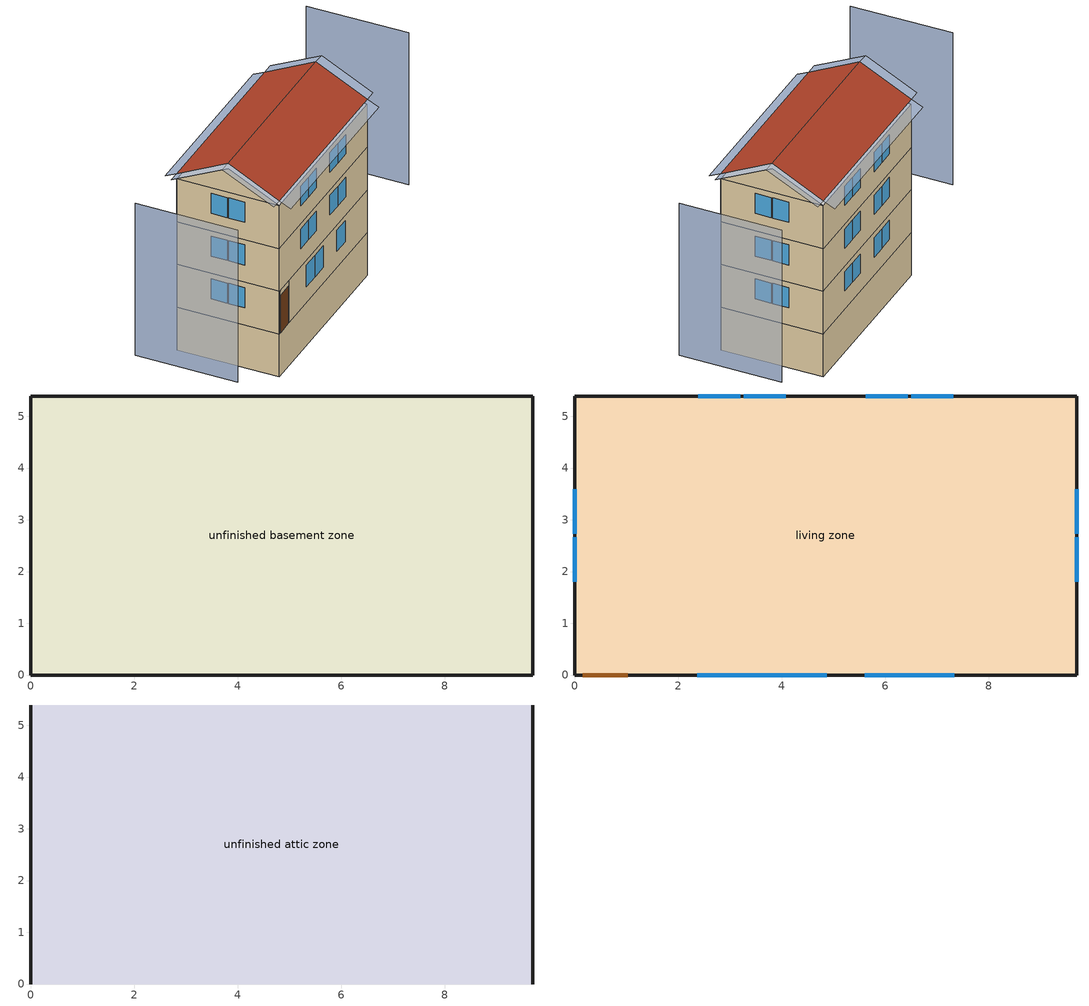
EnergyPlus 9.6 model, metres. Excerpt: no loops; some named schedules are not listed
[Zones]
unfinished basement zone
 floor foundation (FloorFndGrndUnfinB): 0,0 0,5.39 9.71,5.39 9.71,0 z-2.44
 wall foundation (WallFndGrndUnfinB): 0,5.39 0,0 9.71,0 9.71,5.39 0,5.39 z-2.44:0
living zone
 floor to unfinished basement zone (FloorUnfinBInsFin Reversed): 0,0 0,5.39 9.71,5.39 9.71,0 z0
 wall outside (WallExtInsFin): 9.71,0 9.71,5.39 0,5.39 0,0 9.71,0 z2.44:4.88; 0,5.39 0,0 9.71,0 9.71,5.39 0,5.39 z4.88:7.32; 0,5.39 0,0 0.13,0 1.05,0 9.71,0 9.71,5.39 0,5.39 z0:2.44
 window (WindowConstruction): 9.71,1.81 9.71,2.67 / 9.71,2.73 9.71,3.59 / 0,3.59 0,2.73 / 0,2.67 0,1.81 z3.43:4.57; 2.37,0 3.2,0 / 3.27,0 4.1,0 / 5.61,0 6.44,0 / 6.5,0 7.33,0 z3.46:4.57; 0,3.59 0,2.73 / 0,2.67 0,1.81 / 9.71,1.81 9.71,2.67 / 9.71,2.73 9.71,3.59 z5.86:7.01; 7.32,5.39 6.5,5.39 / 6.44,5.39 5.62,5.39 / 4.08,5.39 3.27,5.39 / 3.2,5.39 2.39,5.39 z5.92:7.01; 2.37,0 3.2,0 / 3.27,0 4.1,0 / 5.61,0 6.44,0 / 6.5,0 7.33,0 z5.9:7.01; 0,3.59 0,2.73 / 0,2.67 0,1.81 / 9.71,1.81 9.71,2.67 / 9.71,2.73 9.71,3.59 z0.99:2.13; 7.32,5.39 6.5,5.39 / 6.44,5.39 5.62,5.39 / 4.08,5.39 3.27,5.39 / 3.2,5.39 2.39,5.39 z1.05:2.13; 3,0 3.9,0 / 3.96,0 4.87,0 / 6.37,0 7.27,0 z0.93:2.13; 7.32,5.39 6.5,5.39 / 6.44,5.39 5.62,5.39 / 4.08,5.39 3.27,5.39 / 3.2,5.39 2.39,5.39 z3.48:4.57
 door (Door): 0.15,0 1.02,0 z0:2.13
unfinished attic zone
 floor to living zone (FloorFinInsUnfinAttic): 0,5.39 9.71,5.39 9.71,0 0,0 z7.32
 wall outside (WallExtUninsUnfin): 0,2.7,8.66 0,5.39,7.32 0,0,7.32; 9.71,2.7,8.66 9.71,0,7.32 9.71,5.39,7.32
 roof outside (RoofUnfinInsExt): 9.71,2.7,8.97 0,2.7,8.97 0,0,7.62 9.71,0,7.62; 0,2.7,8.97 9.71,2.7,8.97 9.71,5.39,7.62 0,5.39,7.62
shading: -4.57,5.39 -4.57,0 / 14.28,0 14.28,5.39 z0:8.66; 9.71,1.81 9.71,2.67 / 9.71,2.73 9.71,3.59 / 0,3.59 0,2.73 / 0,2.67 0,1.81 z3.43:4.57; 2.37,0 3.2,0 / 3.27,0 4.1,0 / 5.61,0 6.44,0 / 6.5,0 7.33,0 z3.46:4.57; 0,3.59 0,2.73 / 0,2.67 0,1.81 / 9.71,1.81 9.71,2.67 / 9.71,2.73 9.71,3.59 z5.86:7.01; 7.32,5.39 6.5,5.39 / 6.44,5.39 5.62,5.39 / 4.08,5.39 3.27,5.39 / 3.2,5.39 2.39,5.39 z5.92:7.01; 2.37,0 3.2,0 / 3.27,0 4.1,0 / 5.61,0 6.44,0 / 6.5,0 7.33,0 z5.9:7.01; 0,3.59 0,2.73 / 0,2.67 0,1.81 / 9.71,1.81 9.71,2.67 / 9.71,2.73 9.71,3.59 z0.99:2.13; 7.32,5.39 6.5,5.39 / 6.44,5.39 5.62,5.39 / 4.08,5.39 3.27,5.39 / 3.2,5.39 2.39,5.39 z1.05:2.13; 3,0 3.9,0 / 3.96,0 4.87,0 / 6.37,0 7.27,0 z0.93:2.13; 7.32,5.39 6.5,5.39 / 6.44,5.39 5.62,5.39 / 4.08,5.39 3.27,5.39 / 3.2,5.39 2.39,5.39 z3.48:4.57; 10.32,0,7.62 10.32,2.7,8.97 9.71,2.7,8.97 9.71,0,7.62; -0.61,2.7,8.97 -0.61,0,7.62 0,0,7.62 0,2.7,8.97; 0,-0.61,7.32 9.71,-0.61,7.32 9.71,0,7.62 0,0,7.62; -0.61,5.39,7.62 -0.61,2.7,8.97 0,2.7,8.97 0,5.39,7.62; 10.32,2.7,8.97 10.32,5.39,7.62 9.71,5.39,7.62 9.71,2.7,8.97; 9.71,6,7.32 0,6,7.32 0,5.39,7.62 9.71,5.39,7.62
[Building]
Building 1: North Axis {deg}=90; Terrain=Suburbs
[Site:Location]
Denver-Aurora-Buckley AFB: Latitude {deg}=39.72; Longitude {deg}=-104.75; Time Zone {hr}=-7; Elevation {m}=1726
[Site:GroundTemperature:Deep]
9.79772, 9.79772, 9.79772, 9.79772, 9.79772, 9.79772, 9.79772, 9.79772, 9.79772, 9.79772, 9.79772, 9.79772
[Site:WaterMainsTemperature]
Calculation Method=Correlation; Annual Average Outdoor Air Temperature {C}=9.79772; Maximum Difference In Monthly Average Outdoor Air Temperatures {deltaC}=27.3398
[Material] Roughness=Rough
Name | Thickness {m} | Conductivity {W/m-K} | Density {kg/m3} | Specific Heat {J/kg-K} | Thermal Absorptance | Solar Absorptance | Visible Absorptance
Composition Shingles | 0.009525 | 0.162714 | 1121.4 | 1465.45 | 0.91 | 0.85 | 0.85
Concrete 4.0 in. | 0.1016 | 1.803125 | 2242.8 | 837.4 | 0.9 | 0.7 | 0.7
Concrete 8.0 in. | 0.2032 | 1.803125 | 2242.8 | 837.4 | 0.9 | 0.7 | 0.7
DoorMaterial | 0.04445 | 0.0612267 | 512.64 | 1214.23 | 0.82 | 0.3 | 0.3
Drywall 0.5 in. | 0.0127 | 0.160291 | 801 | 837.4 | 0.9 | 0.5 | 0.1
Floor Covering | 0.0127 | 0.0433444 | 54.468 | 1339.84 | 0.9 | 0.9 | 0.7
FloorFinStudAndAirFloor | 0.1397 | 0.557395 | 67.691 | 1210.98 | 0.9 | 0.5 | 0.9
FloorIns | 0.23495 | 2.59817 | 67.691 | 1210.98 | 0.82 | 0.3 | 0.3
FloorUAAdditionalCeilingIns | 0.266954 | 0.0531827 | 16.02 | 1046.75 | 0.9 | 0.7 | 0.7
FloorUATrussandIns | 0.0889 | 0.0555643 | 50.7834 | 1165.1 | 0.9 | 0.5 | 0.9
res furniture material unfinished basement space | 0.1524 | 0.115458 | 640.8 | 1214.23 | 0.9 | 0.6 | 0.1
RoofSheathing | 0.01905 | 0.115458 | 512.64 | 1214.23 | 0.82 | 0.3 | 0.3
RoofUARoofIns | 0.18415 | 8.02397 | 37.0049 | 1207.88 | 0.91 | 0.85 | 0.91
WallSheathing | 0.0127 | 0.115458 | 512.64 | 1214.23 | 0.82 | 0.3 | 0.3
WallStudAndCavity | 0.0889 | 0.329206 | 129.063 | 1212.76 | 0.92 | 0.75 | 0.92
WallStudAndCavity 1 | 0.0889 | 0.384544 | 83.0341 | 1211.67 | 0.92 | 0.75 | 0.92
WallStudAndCavity 2 | 0.0889 | 0.397942 | 83.0341 | 1211.67 | 0.82 | 0.3 | 0.3
Wood Floor | 0.015875 | 0.115458 | 544.68 | 1214.23 | 0.9 | 0.7 | 0.7
Wood&#44 Medium/Dark | 0.0254 | 0.102417 | 544.68 | 1172.36 | 0.92 | 0.75 | 0.75
[WindowMaterial:SimpleGlazingSystem]
WindowMaterial: U-Factor {W/m2-K}=2.15764; Solar Heat Gain Coefficient=0.44
[Construction]
Door: DoorMaterial
FloorFinInsUnfinAttic: Drywall 0.5 in., FloorUATrussandIns, FloorUAAdditionalCeilingIns
FloorFinUninsFin Reversed: Floor Covering, Wood Floor, RoofSheathing, FloorFinStudAndAirFloor, Drywall 0.5 in.
FloorFndGrndUnfinB: Concrete 4.0 in.
FloorUnfinBInsFin Reversed: Floor Covering, Wood Floor, RoofSheathing, FloorIns
res furniture construction living space; res furniture construction living space|story 2; res furniture construction living space|story 3; res furniture construction unfinished basement space: res furniture material unfinished basement space
RoofUnfinInsExt: Composition Shingles, RoofSheathing, RoofUARoofIns
WallExtInsFin: Wood&#44 Medium/Dark, WallSheathing, WallStudAndCavity, Drywall 0.5 in.
WallExtUninsUnfin: Wood&#44 Medium/Dark, WallSheathing, WallStudAndCavity 1
WallFndGrndUnfinB: Concrete 8.0 in., Drywall 0.5 in.
WallIntFinUninsFin: WallStudAndCavity 2, Drywall 0.5 in.
WindowConstruction: WindowMaterial
[Zone] Multiplier=1; Part of Total Floor Area=Yes
Name | Floor Area {m2}
living zone | 157.006
unfinished attic zone; unfinished basement zone
[InternalMass]
Name | Construction | Zone or ZoneList | Surface Area {m2}
Merged Surface 12 - Surface 13; Merged Surface 6 - Surface 7 | FloorFinUninsFin Reversed | living zone | 52.3354
living space Partition; living space|story 2 Partition; living space|story 3 Partition | WallIntFinUninsFin | living zone | 52.3354
res furniture mass living space | res furniture construction living space | living zone | 20.9342
res furniture mass living space|story 2 | res furniture construction living space|story 2 | living zone | 20.9342
res furniture mass living space|story 3 | res furniture construction living space|story 3 | living zone | 20.9342
res furniture mass unfinished basement space | res furniture construction unfinished basement space | unfinished basement zone | 20.9342
[Foundation:Kiva]
Foundation Kiva 1: Wall Height Above Grade {m}=0.2032; Wall Depth Below Slab {m}=0.2032
[Foundation:Kiva:Settings]
Soil Conductivity {W/m-K}=1.731; Soil Density {kg/m3}=1842.3; Soil Specific Heat {J/kg-K}=418.7; Ground Solar Absorptivity=0.9; Ground Thermal Absorptivity=0.9; Ground Surface Roughness {m}=0.03; Far-Field Width {m}=40; Deep-Ground Boundary Condition=ZeroFlux; Deep-Ground Depth {m}=40; Minimum Cell Dimension {m}=0.02; Maximum Cell Growth Coefficient=1.5; Simulation Timestep=Hourly
[SurfaceProperty:ExposedFoundationPerimeter]
Surface 24: Exposed Perimeter Calculation Method=TotalExposedPerimeter; Total Exposed Perimeter {m}=30.196
[People] Zone or ZoneList or Space or SpaceList=living zone; Number of People Schedule=occupants; Number of People Calculation Method=People; Number of People=0.333333; Fraction Radiant=0.319734; Sensible Heat Fraction=0.573; Activity Level Schedule=res occupants activity schedule; Carbon Dioxide Generation Rate {m3/s-W}=0; Enable ASHRAE 55 Comfort Warnings=No; Mean Radiant Temperature Calculation Type=ZoneAveraged
res occupants|living space; res occupants|living space|story 2; res occupants|living space|story 3
[Lights] Zone or ZoneList or Space or SpaceList=living zone; Schedule=lighting_interior; Design Level Calculation Method=LightingLevel; Lighting Level {W}=353.434; Return Air Fraction=0; Fraction Radiant=0.6; Fraction Visible=0.2; Fraction Replaceable=1
res lighting interior living space; res lighting interior living space|story 2; res lighting interior living space|story 3
[ElectricEquipment] Design Level Calculation Method=EquipmentLevel
Name | Zone or ZoneList or Space or SpaceList | Schedule | Design Level {W} | Fraction Latent | Fraction Radiant | Fraction Lost
res cd electric | living zone | clothes_dryer | 13663.6 | 0.05 | 0.09 | 0.8
res ceil fan | living zone | ceiling_fan | 0 | 0 | 0.558 | 0
res cw | living zone | clothes_washer_power | 1036.81 | 0 | 0.48 | 0.2
res infil_1 bath fan; res infil_1 house fan; res infil_1 range fan | living zone | Always On Discrete | 0 | 0 | 0 | 1
res misc plug loads|living space; res misc plug loads|living space|story 2; res misc plug loads|living space|story 3 | living zone | plug_loads | 116.191 | 0.021 | 0.558 | 0.049
res range electric | living zone | cooking_range | 2490.78 | 0.3 | 0.24 | 0.3
res refrig | living zone | res refrig schedule | 59.9898 | 0 | 0 | 0
res extra refrig | unfinished basement zone | res extra refrig schedule | 203.146 | 0 | 0 | 0
res freezer | unfinished basement zone | res freezer schedule | 47.9573 | 0 | 0 | 0
[GasEquipment]
res gas fireplace: Zone or ZoneList or Space or SpaceList=living zone; Schedule=fuel_loads_fireplace; Design Level Calculation Method=EquipmentLevel; Design Level {W}=359.57; Fraction Latent=0; Fraction Radiant=0; Fraction Lost=0
[OtherEquipment] Fuel Type=None; Zone or ZoneList or Space or SpaceList=living zone; Design Level Calculation Method=EquipmentLevel; Fraction Radiant=0; Fraction Lost=0
Name | Schedule | Design Level {W} | Fraction Latent
res bath | baths | 2071.14 | 0
res hot water distribution | showers | 3408.01 | 0
res shower | showers | 1241.48 | 0.486891
res sink | sinks | 297.459 | 0.311263
[ZoneInfiltration:DesignFlowRate] Schedule=Always On Discrete
Name | Zone or ZoneList | Design Flow Rate Calculation Method | Design Flow Rate {m3/s} | Air Changes per Hour {1/hr} | Constant Term Coefficient | Temperature Term Coefficient | Velocity Term Coefficient | Velocity Squared Term Coefficient
res infil_1 flow; res nv_1 flow | living zone | Flow/Zone | 0
res infil|unfinished basement space | unfinished basement zone | AirChanges/Hour |  | 0.1 | 1 | 0 | 0 | 0
[ZoneInfiltration:EffectiveLeakageArea]
res infil|unfinished attic space: Zone=unfinished attic zone; Schedule=Always On Discrete; Effective Air Leakage Area {cm2}=1742.77; Stack Coefficient=0.000114864; Wind Coefficient=4.68682e-05
[Exterior:Lights]
res lighting exterior: Schedule=lighting_exterior; Design Level {W}=45.1132
[ZoneControl:Thermostat]
living zone Thermostat: Zone or ZoneList=living zone; Control Type Schedule=living zone Thermostat Schedule; Control 1=living zone temperature setpoint; Temperature Difference Between Cutout And Setpoint {deltaC}=0
[ThermostatSetpoint:DualSetpoint]
living zone temperature setpoint: Heating Setpoint Temperature Schedule=heating_sch; Cooling Setpoint Temperature Schedule=cooling_sch
[ZoneHVAC:PackagedTerminalAirConditioner]
res room ac zone ptac: Availability Schedule=Always On Discrete; Cooling Supply Air Flow Rate {m3/s}=0.39561; Heating Supply Air Flow Rate {m3/s}=1e-05; No Load Supply Air Flow Rate {m3/s}=0; Cooling Outdoor Air Flow Rate {m3/s}=0; Heating Outdoor Air Flow Rate {m3/s}=0; No Load Outdoor Air Flow Rate {m3/s}=0; Supply Air Fan=res room ac living zone clg supply fan; Heating Coil=res room ac always off heating coil; Cooling Coil=res room ac cooling coil; Fan Placement=DrawThrough; Supply Air Fan Operating Mode Schedule=Always Off Discrete
[ZoneHVAC:Baseboard:Convective:Electric]
res bb living zone convective electric: Availability Schedule=Always On Discrete; Heating Design Capacity {W}=24194; Efficiency=1
[Zone equipment]
living zone: res bb living zone convective electric, res room ac zone ptac
[Fan:OnOff]
res room ac living zone clg supply fan: Availability Schedule=Always On Discrete; Fan Total Efficiency=1; Pressure Rise {Pa}=0; Maximum Flow Rate {m3/s}=0.39561; Motor Efficiency=1; Motor In Airstream Fraction=0; Fan Power Ratio Function of Speed Ratio Curve=Fan On Off Power Curve; Fan Efficiency Ratio Function of Speed Ratio Curve=Fan On Off Efficiency Curve
[Coil:Cooling:DX:SingleSpeed]
res room ac cooling coil: Availability Schedule=Always On Discrete; Gross Rated Total Cooling Capacity {W}=8422.86; Gross Rated Sensible Heat Ratio=0.65; Gross Rated Cooling COP {W/W}=3.10481; Rated Air Flow Rate {m3/s}=0.352658; Rated Evaporator Fan Power Per Volume Flow Rate {W/(m3/s)}=773.3; Total Cooling Capacity Function of Temperature Curve=RoomAC-Cap-fT; Total Cooling Capacity Function of Flow Fraction Curve=RoomAC-Cap-fFF; Energy Input Ratio Function of Temperature Curve=RoomAC-EIR-fT; Energy Input Ratio Function of Flow Fraction Curve=RoomAC-EIR-fFF; Part Load Fraction Correlation Curve=RoomAC-PLF-fPLR; Minimum Outdoor Dry-Bulb Temperature for Compressor Operation {C}=-25; Condenser Type=AirCooled; Evaporative Condenser Effectiveness=0.9; Evaporative Condenser Air Flow Rate {m3/s}=Autosize; Evaporative Condenser Pump Rated Power Consumption {W}=Autosize; Crankcase Heater Capacity {W}=0; Maximum Outdoor Dry-Bulb Temperature for Crankcase Heater Operation {C}=10; Basin Heater Capacity {W/K}=0; Basin Heater Setpoint Temperature {C}=2
[Coil:Heating:Electric]
res room ac always off heating coil: Availability Schedule=Always Off Discrete; Efficiency=1; Nominal Capacity {W}=0
[EnergyManagementSystem:Sensor]
Name | Output:Variable or Output:Meter Index Key | Output:Variable or Output:Meter
res_af_1_tin_s | living zone | Zone Mean Air Temperature
res_af_1_tt_s | living zone | Zone Outdoor Air Drybulb Temperature
res_af_vw_s |  | Site Wind Speed
res_infil_1_bath_sch_s | res mv_1 bath exhaust schedule | Schedule Value
res_infil_1_dryer_sch_s | clothes_dryer_exhaust | Schedule Value
res_infil_1_range_sch_s | res mv_1 range exhaust schedule | Schedule Value
res_infil_1_wh_sch_s | Always On Discrete | Schedule Value
res_nv_1_nva_s | res nv_1 avail schedule | Schedule Value
res_nv_1_sp_s | res nv_1 temp schedule | Schedule Value
res_nv_pb_s |  | Site Outdoor Air Barometric Pressure
res_nv_wt_s |  | Site Outdoor Air Humidity Ratio
res_shower_mixsp | fixtures temperature schedule | Schedule Value
[EnergyManagementSystem:Actuator]
Name | Actuated Component Unique | Actuated Component Type | Actuated Component Control Type
res_infil_1_bath_fan_act | res infil_1 bath fan | ElectricEquipment | Electricity Rate
res_infil_1_flow_act | res infil_1 flow | Zone Infiltration | Air Exchange Flow Rate
res_infil_1_house_fan_act | res infil_1 house fan | ElectricEquipment | Electricity Rate
res_infil_1_range_fan_act | res infil_1 range fan | ElectricEquipment | Electricity Rate
res_nv_1_flow_act | res nv_1 flow | Zone Infiltration | Air Exchange Flow Rate
[EnergyManagementSystem:ProgramCallingManager]
res af_1 program calling manager: BeginTimestepBeforePredictor; res_infil_1_program; res_nv_1_program
res shower sag: EndOfSystemTimestepAfterHVACReporting; res_shower_sag
[EnergyManagementSystem:Program]
res_infil_1_program: Set p_m = 0.14; Set p_s = 0.22; Set s_m = 270; Set s_s = 370; Set z_m = 9.99744; Set z_s = 7.315200000000001; Set f_t = (((s_m/z_m)^p_m)*((z_s/s_s)^p_s)); Set Tdiff = res_af_1_tin_s-res_af_1_tt_s; Set dT = @Abs Tdiff; Set c = 0.21; Set Cs = 0.1239; Set Cw = 0.1467; Set n = 0.65; Set sft = (f_t*0.7000000000000001); Set temp1 = ((c*Cw)*((sft*res_af_vw_s)^(2*n)))^2; Set Qn = (((c*Cs*(dT^n))^2)+temp1)^0.5; Set Tdiff = res_af_1_tin_s-res_af_1_tt_s; Set QWHV = res_infil_1_wh_sch_s*0.0; Set Qrange = res_infil_1_range_sch_s*0.0472; Set Qdryer = res_infil_1_dryer_sch_s*0.0472; Set Qbath = res_infil_1_bath_sch_s*0.0472; Set QductsOut = 0; Set QductsIn = 0; Set Qout = Qrange+Qbath+Qdryer+QductsOut; Set Qin = QWHV+QductsIn; Set faneff_wh = 1; Set res_infil_1_house_fan_act = (QWHV*300)/faneff_wh*0; Set faneff_sp = 0.4719474432000001; Set res_infil_1_range_fan_act = (Qrange*300)/faneff_sp; Set res_infil_1_bath_fan_act = (Qbath*300)/faneff_sp; Set Qfan = (@Max Qout Qin); If Qfan > 0; Set Qavg = ((Qout + Qin) / 2.0); If ((@Abs (Qout - Qavg)) / Qavg) <= 0.1; Set phi = 1; Else; Set phi = (Qn / (Qn + Qfan)); EndIf; Set Qinf_adj = phi * Qn; Else; Set Qinf_adj = Qn; EndIf; Set res_infil_1_flow_act = Qfan + Qinf_adj
res_nv_1_program: Set Tdiff = res_af_1_tin_s-res_af_1_tt_s; Set dT = (@Abs Tdiff); Set pt = (@RhFnTdbWPb res_af_1_tt_s res_nv_wt_s res_nv_pb_s); Set NVA = 13120.854117636898; Set Cs = 0.0002688906116838488; Set Cw = 0.00010666349345296961; Set MNV = 2.1269098106880002; Set MHR = 0.0115; Set MRH = 0.7; Set temp1 = (res_nv_1_nva_s*NVA); Set SGNV = temp1*((((Cs*dT)+(Cw*(res_af_vw_s^2)))^0.5)/1000); If (res_nv_wt_s<MHR) && (pt<MRH) && (res_af_1_tin_s>res_nv_1_sp_s); Set temp2 = (res_af_1_tin_s-res_nv_1_sp_s); Set NVadj1 = temp2/(res_af_1_tin_s-res_af_1_tt_s); Set NVadj2 = (@Min NVadj1 1); Set NVadj3 = (@Max NVadj2 0); Set NVadj = SGNV*NVadj3; Set res_nv_1_flow_act = (@Min NVadj MNV); Else; Set res_nv_1_flow_act = 0; EndIf
res_shower_sag: If res_shower_vol > 0; Set ShowerTime=SystemTimeStep; Else; Set ShowerTime=0; EndIf; If (res_shower_vol > 0) && (res_shower_mixsp > res_shower_tout); Set ShowerSag=SystemTimeStep; Set ShowerE=res_shower_vol*4141170*(res_shower_mixsp-res_shower_tout); Else; Set ShowerSag=0; Set ShowerE=0; EndIf
[EnergyManagementSystem:OutputVariable] Type of Data in Variable=Summed; Update Frequency=SystemTimestep; EMS Program or Subroutine=res_shower_sag
Name | EMS Variable | Units
Shower Draw Time|unit 1 | ShowerTime | hr
Unmet Shower Energy|unit 1 | ShowerE | J
Unmet Shower Time|unit 1 | ShowerSag | hr
[Schedule:Day:Interval]
res refrig schedule allday1; res refrig schedule allday12; res freezer schedule allday1; res freezer schedule allday12: No, 01:00, 0.610949, 02:00, 0.595675, 03:00, 0.580401, 04:00, 0.565128, 06:00, 0.549854, 07:00, 0.580401, 08:00, 0.610949, 10:00, 0.626223, 12:00, 0.610949, 15:00, 0.641496, 16:00, 0.626223, 17:00, 0.672044, 18:00, 0.733139, 19:00, 0.763686, 20:00, 0.733139, 21:00, 0.717865, 22:00, 0.702591, 23:00, 0.672044, 24:00, 0.626223
res refrig schedule allday2; res freezer schedule allday2: No, 01:00, 0.609489, 02:00, 0.594252, 03:00, 0.579015, 04:00, 0.563777, 06:00, 0.54854, 07:00, 0.579015, 08:00, 0.609489, 10:00, 0.624726, 12:00, 0.609489, 15:00, 0.639964, 16:00, 0.624726, 17:00, 0.670438, 18:00, 0.731387, 19:00, 0.761861, 20:00, 0.731387, 21:00, 0.71615, 22:00, 0.700912, 23:00, 0.670438, 24:00, 0.624726
res refrig schedule allday3; res refrig schedule allday4; res refrig schedule allday5; res freezer schedule allday3; res freezer schedule allday4; res freezer schedule allday5: No, 01:00, 0.791241, 02:00, 0.77146, 03:00, 0.751679, 04:00, 0.731898, 06:00, 0.712117, 07:00, 0.751679, 08:00, 0.791241, 10:00, 0.811022, 12:00, 0.791241, 15:00, 0.830803, 16:00, 0.811022, 17:00, 0.870365, 18:00, 0.949489, 19:00, 0.989051, 20:00, 0.949489, 21:00, 0.929708, 22:00, 0.909927, 23:00, 0.870365, 24:00, 0.811022
res refrig schedule allday6; res refrig schedule allday7; res refrig schedule allday8; res refrig schedule allday9; res freezer schedule allday6; res freezer schedule allday7; res freezer schedule allday8; res freezer schedule allday9: No, 01:00, 0.8, 02:00, 0.78, 03:00, 0.76, 04:00, 0.74, 06:00, 0.72, 07:00, 0.76, 08:00, 0.8, 10:00, 0.82, 12:00, 0.8, 15:00, 0.84, 16:00, 0.82, 17:00, 0.88, 18:00, 0.96, 19:00, 1, 20:00, 0.96, 21:00, 0.94, 22:00, 0.92, 23:00, 0.88, 24:00, 0.82
res refrig schedule allday10; res freezer schedule allday10: No, 01:00, 0.679562, 02:00, 0.662573, 03:00, 0.645584, 04:00, 0.628595, 06:00, 0.611606, 07:00, 0.645584, 08:00, 0.679562, 10:00, 0.696551, 12:00, 0.679562, 15:00, 0.71354, 16:00, 0.696551, 17:00, 0.747518, 18:00, 0.815474, 19:00, 0.849453, 20:00, 0.815474, 21:00, 0.798485, 22:00, 0.781496, 23:00, 0.747518, 24:00, 0.696551
res refrig schedule allday11; res freezer schedule allday11: No, 01:00, 0.675182, 02:00, 0.658303, 03:00, 0.641423, 04:00, 0.624544, 06:00, 0.607664, 07:00, 0.641423, 08:00, 0.675182, 10:00, 0.692062, 12:00, 0.675182, 15:00, 0.708942, 16:00, 0.692062, 17:00, 0.742701, 18:00, 0.810219, 19:00, 0.843978, 20:00, 0.810219, 21:00, 0.793339, 22:00, 0.77646, 23:00, 0.742701, 24:00, 0.692062
Schedule Day 8; res refrig schedule winter design; Schedule Day 13; res extra refrig schedule winter design; Schedule Day 16; res freezer schedule winter design: No, 24:00, 0
res refrig schedule summer design; res extra refrig schedule summer design; res freezer schedule summer design: No, 24:00, 1
res extra refrig schedule allday1: No, 01:00, 0.610949, 02:00, 0.595675, 03:00, 0.580401, 04:00, 0.565128, 06:00, 0.549854, 07:00, 0.580401, 08:00, 0.610949, 10:00, 0.626223, 12:00, 0.610949, 15:00, 0.641496, 16:00, 0.626223, 17:00, 0.672044, 18:00, 0.733139, 19:00, 0.763686, 20:00, 0.733139, 21:00, 0.717865, 22:00, 0.702591, 23:00, 0.672044, 24:00, 0.641496
res extra refrig schedule allday2: No, 01:00, 0.609489, 02:00, 0.594252, 03:00, 0.579015, 04:00, 0.563777, 06:00, 0.54854, 07:00, 0.579015, 08:00, 0.609489, 10:00, 0.624726, 12:00, 0.609489, 15:00, 0.639964, 16:00, 0.624726, 17:00, 0.670438, 18:00, 0.731387, 19:00, 0.761861, 20:00, 0.731387, 21:00, 0.71615, 22:00, 0.700912, 23:00, 0.670438, 24:00, 0.639964
res extra refrig schedule allday3; res extra refrig schedule allday4; res extra refrig schedule allday5: No, 01:00, 0.791241, 02:00, 0.77146, 03:00, 0.751679, 04:00, 0.731898, 06:00, 0.712117, 07:00, 0.751679, 08:00, 0.791241, 10:00, 0.811022, 12:00, 0.791241, 15:00, 0.830803, 16:00, 0.811022, 17:00, 0.870365, 18:00, 0.949489, 19:00, 0.989051, 20:00, 0.949489, 21:00, 0.929708, 22:00, 0.909927, 23:00, 0.870365, 24:00, 0.830803
res extra refrig schedule allday6; res extra refrig schedule allday7; res extra refrig schedule allday8; res extra refrig schedule allday9: No, 01:00, 0.8, 02:00, 0.78, 03:00, 0.76, 04:00, 0.74, 06:00, 0.72, 07:00, 0.76, 08:00, 0.8, 10:00, 0.82, 12:00, 0.8, 15:00, 0.84, 16:00, 0.82, 17:00, 0.88, 18:00, 0.96, 19:00, 1, 20:00, 0.96, 21:00, 0.94, 22:00, 0.92, 23:00, 0.88, 24:00, 0.84
res extra refrig schedule allday10: No, 01:00, 0.679562, 02:00, 0.662573, 03:00, 0.645584, 04:00, 0.628595, 06:00, 0.611606, 07:00, 0.645584, 08:00, 0.679562, 10:00, 0.696551, 12:00, 0.679562, 15:00, 0.71354, 16:00, 0.696551, 17:00, 0.747518, 18:00, 0.815474, 19:00, 0.849453, 20:00, 0.815474, 21:00, 0.798485, 22:00, 0.781496, 23:00, 0.747518, 24:00, 0.71354
res extra refrig schedule allday11: No, 01:00, 0.675182, 02:00, 0.658303, 03:00, 0.641423, 04:00, 0.624544, 06:00, 0.607664, 07:00, 0.641423, 08:00, 0.675182, 10:00, 0.692062, 12:00, 0.675182, 15:00, 0.708942, 16:00, 0.692062, 17:00, 0.742701, 18:00, 0.810219, 19:00, 0.843978, 20:00, 0.810219, 21:00, 0.793339, 22:00, 0.77646, 23:00, 0.742701, 24:00, 0.708942
res extra refrig schedule allday12: No, 01:00, 0.611679, 02:00, 0.596387, 03:00, 0.581095, 04:00, 0.565803, 06:00, 0.550511, 07:00, 0.581095, 08:00, 0.611679, 10:00, 0.626971, 12:00, 0.611679, 15:00, 0.642263, 16:00, 0.626971, 17:00, 0.672847, 18:00, 0.734015, 19:00, 0.764599, 20:00, 0.734015, 21:00, 0.718723, 22:00, 0.703431, 23:00, 0.672847, 24:00, 0.642263
[Schedule:Week:Daily]
res refrig schedule Week Rule - Jan1-Jan28: res refrig schedule allday1, res refrig schedule allday1, res refrig schedule allday1, res refrig schedule allday1, res refrig schedule allday1, res refrig schedule allday1, res refrig schedule allday1, Schedule Day 8, res refrig schedule summer design, res refrig schedule winter design, Schedule Day 8, Schedule Day 8
res refrig schedule Week Rule - Jan29-Feb4: res refrig schedule allday1, res refrig schedule allday1, res refrig schedule allday1, res refrig schedule allday2, res refrig schedule allday2, res refrig schedule allday2, res refrig schedule allday2, Schedule Day 8, res refrig schedule summer design, res refrig schedule winter design, Schedule Day 8, Schedule Day 8
res refrig schedule Week Rule - Feb5-Feb25: res refrig schedule allday2, res refrig schedule allday2, res refrig schedule allday2, res refrig schedule allday2, res refrig schedule allday2, res refrig schedule allday2, res refrig schedule allday2, Schedule Day 8, res refrig schedule summer design, res refrig schedule winter design, Schedule Day 8, Schedule Day 8
res refrig schedule Week Rule - Feb26-Mar4: res refrig schedule allday2, res refrig schedule allday2, res refrig schedule allday2, res refrig schedule allday3, res refrig schedule allday3, res refrig schedule allday3, res refrig schedule allday3, Schedule Day 8, res refrig schedule summer design, res refrig schedule winter design, Schedule Day 8, Schedule Day 8
res refrig schedule Week Rule - Mar5-Mar25: res refrig schedule allday3, res refrig schedule allday3, res refrig schedule allday3, res refrig schedule allday3, res refrig schedule allday3, res refrig schedule allday3, res refrig schedule allday3, Schedule Day 8, res refrig schedule summer design, res refrig schedule winter design, Schedule Day 8, Schedule Day 8
res refrig schedule Week Rule - Mar26-Apr1: res refrig schedule allday3, res refrig schedule allday3, res refrig schedule allday3, res refrig schedule allday3, res refrig schedule allday3, res refrig schedule allday3, res refrig schedule allday4, Schedule Day 8, res refrig schedule summer design, res refrig schedule winter design, Schedule Day 8, Schedule Day 8
res refrig schedule Week Rule - Apr2-Apr29: res refrig schedule allday4, res refrig schedule allday4, res refrig schedule allday4, res refrig schedule allday4, res refrig schedule allday4, res refrig schedule allday4, res refrig schedule allday4, Schedule Day 8, res refrig schedule summer design, res refrig schedule winter design, Schedule Day 8, Schedule Day 8
res refrig schedule Week Rule - Apr30-May6: res refrig schedule allday4, res refrig schedule allday5, res refrig schedule allday5, res refrig schedule allday5, res refrig schedule allday5, res refrig schedule allday5, res refrig schedule allday5, Schedule Day 8, res refrig schedule summer design, res refrig schedule winter design, Schedule Day 8, Schedule Day 8
res refrig schedule Week Rule - May7-May27: res refrig schedule allday5, res refrig schedule allday5, res refrig schedule allday5, res refrig schedule allday5, res refrig schedule allday5, res refrig schedule allday5, res refrig schedule allday5, Schedule Day 8, res refrig schedule summer design, res refrig schedule winter design, Schedule Day 8, Schedule Day 8
res refrig schedule Week Rule - May28-Jun3: res refrig schedule allday5, res refrig schedule allday5, res refrig schedule allday5, res refrig schedule allday5, res refrig schedule allday6, res refrig schedule allday6, res refrig schedule allday6, Schedule Day 8, res refrig schedule summer design, res refrig schedule winter design, Schedule Day 8, Schedule Day 8
res refrig schedule Week Rule - Jun4-Jun24: res refrig schedule allday6, res refrig schedule allday6, res refrig schedule allday6, res refrig schedule allday6, res refrig schedule allday6, res refrig schedule allday6, res refrig schedule allday6, Schedule Day 8, res refrig schedule summer design, res refrig schedule winter design, Schedule Day 8, Schedule Day 8
res refrig schedule Week Rule - Jun25-Jul1: res refrig schedule allday6, res refrig schedule allday6, res refrig schedule allday6, res refrig schedule allday6, res refrig schedule allday6, res refrig schedule allday6, res refrig schedule allday7, Schedule Day 8, res refrig schedule summer design, res refrig schedule winter design, Schedule Day 8, Schedule Day 8
res refrig schedule Week Rule - Jul2-Jul29: res refrig schedule allday7, res refrig schedule allday7, res refrig schedule allday7, res refrig schedule allday7, res refrig schedule allday7, res refrig schedule allday7, res refrig schedule allday7, Schedule Day 8, res refrig schedule summer design, res refrig schedule winter design, Schedule Day 8, Schedule Day 8
res refrig schedule Week Rule - Jul30-Aug5: res refrig schedule allday7, res refrig schedule allday7, res refrig schedule allday8, res refrig schedule allday8, res refrig schedule allday8, res refrig schedule allday8, res refrig schedule allday8, Schedule Day 8, res refrig schedule summer design, res refrig schedule winter design, Schedule Day 8, Schedule Day 8
res refrig schedule Week Rule - Aug6-Aug26: res refrig schedule allday8, res refrig schedule allday8, res refrig schedule allday8, res refrig schedule allday8, res refrig schedule allday8, res refrig schedule allday8, res refrig schedule allday8, Schedule Day 8, res refrig schedule summer design, res refrig schedule winter design, Schedule Day 8, Schedule Day 8
res refrig schedule Week Rule - Aug27-Sep2: res refrig schedule allday8, res refrig schedule allday8, res refrig schedule allday8, res refrig schedule allday8, res refrig schedule allday8, res refrig schedule allday9, res refrig schedule allday9, Schedule Day 8, res refrig schedule summer design, res refrig schedule winter design, Schedule Day 8, Schedule Day 8
res refrig schedule Week Rule - Sep3-Sep30: res refrig schedule allday9, res refrig schedule allday9, res refrig schedule allday9, res refrig schedule allday9, res refrig schedule allday9, res refrig schedule allday9, res refrig schedule allday9, Schedule Day 8, res refrig schedule summer design, res refrig schedule winter design, Schedule Day 8, Schedule Day 8
res refrig schedule Week Rule - Oct1-Oct28: res refrig schedule allday10, res refrig schedule allday10, res refrig schedule allday10, res refrig schedule allday10, res refrig schedule allday10, res refrig schedule allday10, res refrig schedule allday10, Schedule Day 8, res refrig schedule summer design, res refrig schedule winter design, Schedule Day 8, Schedule Day 8
res refrig schedule Week Rule - Oct29-Nov4: res refrig schedule allday10, res refrig schedule allday10, res refrig schedule allday10, res refrig schedule allday11, res refrig schedule allday11, res refrig schedule allday11, res refrig schedule allday11, Schedule Day 8, res refrig schedule summer design, res refrig schedule winter design, Schedule Day 8, Schedule Day 8
res refrig schedule Week Rule - Nov5-Nov25: res refrig schedule allday11, res refrig schedule allday11, res refrig schedule allday11, res refrig schedule allday11, res refrig schedule allday11, res refrig schedule allday11, res refrig schedule allday11, Schedule Day 8, res refrig schedule summer design, res refrig schedule winter design, Schedule Day 8, Schedule Day 8
res refrig schedule Week Rule - Nov26-Dec2: res refrig schedule allday11, res refrig schedule allday11, res refrig schedule allday11, res refrig schedule allday11, res refrig schedule allday11, res refrig schedule allday12, res refrig schedule allday12, Schedule Day 8, res refrig schedule summer design, res refrig schedule winter design, Schedule Day 8, Schedule Day 8
res refrig schedule Week Rule - Dec3-Dec31: res refrig schedule allday12, res refrig schedule allday12, res refrig schedule allday12, res refrig schedule allday12, res refrig schedule allday12, res refrig schedule allday12, res refrig schedule allday12, Schedule Day 8, res refrig schedule summer design, res refrig schedule winter design, Schedule Day 8, Schedule Day 8
res extra refrig schedule Week Rule - Jan1-Jan28: res extra refrig schedule allday1, res extra refrig schedule allday1, res extra refrig schedule allday1, res extra refrig schedule allday1, res extra refrig schedule allday1, res extra refrig schedule allday1, res extra refrig schedule allday1, Schedule Day 13, res extra refrig schedule summer design, res extra refrig schedule winter design, Schedule Day 13, Schedule Day 13
res extra refrig schedule Week Rule - Jan29-Feb4: res extra refrig schedule allday1, res extra refrig schedule allday1, res extra refrig schedule allday1, res extra refrig schedule allday2, res extra refrig schedule allday2, res extra refrig schedule allday2, res extra refrig schedule allday2, Schedule Day 13, res extra refrig schedule summer design, res extra refrig schedule winter design, Schedule Day 13, Schedule Day 13
res extra refrig schedule Week Rule - Feb5-Feb25: res extra refrig schedule allday2, res extra refrig schedule allday2, res extra refrig schedule allday2, res extra refrig schedule allday2, res extra refrig schedule allday2, res extra refrig schedule allday2, res extra refrig schedule allday2, Schedule Day 13, res extra refrig schedule summer design, res extra refrig schedule winter design, Schedule Day 13, Schedule Day 13
res extra refrig schedule Week Rule - Feb26-Mar4: res extra refrig schedule allday2, res extra refrig schedule allday2, res extra refrig schedule allday2, res extra refrig schedule allday3, res extra refrig schedule allday3, res extra refrig schedule allday3, res extra refrig schedule allday3, Schedule Day 13, res extra refrig schedule summer design, res extra refrig schedule winter design, Schedule Day 13, Schedule Day 13
res extra refrig schedule Week Rule - Mar5-Mar25: res extra refrig schedule allday3, res extra refrig schedule allday3, res extra refrig schedule allday3, res extra refrig schedule allday3, res extra refrig schedule allday3, res extra refrig schedule allday3, res extra refrig schedule allday3, Schedule Day 13, res extra refrig schedule summer design, res extra refrig schedule winter design, Schedule Day 13, Schedule Day 13
res extra refrig schedule Week Rule - Mar26-Apr1: res extra refrig schedule allday3, res extra refrig schedule allday3, res extra refrig schedule allday3, res extra refrig schedule allday3, res extra refrig schedule allday3, res extra refrig schedule allday3, res extra refrig schedule allday4, Schedule Day 13, res extra refrig schedule summer design, res extra refrig schedule winter design, Schedule Day 13, Schedule Day 13
res extra refrig schedule Week Rule - Apr2-Apr29: res extra refrig schedule allday4, res extra refrig schedule allday4, res extra refrig schedule allday4, res extra refrig schedule allday4, res extra refrig schedule allday4, res extra refrig schedule allday4, res extra refrig schedule allday4, Schedule Day 13, res extra refrig schedule summer design, res extra refrig schedule winter design, Schedule Day 13, Schedule Day 13
res extra refrig schedule Week Rule - Apr30-May6: res extra refrig schedule allday4, res extra refrig schedule allday5, res extra refrig schedule allday5, res extra refrig schedule allday5, res extra refrig schedule allday5, res extra refrig schedule allday5, res extra refrig schedule allday5, Schedule Day 13, res extra refrig schedule summer design, res extra refrig schedule winter design, Schedule Day 13, Schedule Day 13
res extra refrig schedule Week Rule - May7-May27: res extra refrig schedule allday5, res extra refrig schedule allday5, res extra refrig schedule allday5, res extra refrig schedule allday5, res extra refrig schedule allday5, res extra refrig schedule allday5, res extra refrig schedule allday5, Schedule Day 13, res extra refrig schedule summer design, res extra refrig schedule winter design, Schedule Day 13, Schedule Day 13
res extra refrig schedule Week Rule - May28-Jun3: res extra refrig schedule allday5, res extra refrig schedule allday5, res extra refrig schedule allday5, res extra refrig schedule allday5, res extra refrig schedule allday6, res extra refrig schedule allday6, res extra refrig schedule allday6, Schedule Day 13, res extra refrig schedule summer design, res extra refrig schedule winter design, Schedule Day 13, Schedule Day 13
res extra refrig schedule Week Rule - Jun4-Jun24: res extra refrig schedule allday6, res extra refrig schedule allday6, res extra refrig schedule allday6, res extra refrig schedule allday6, res extra refrig schedule allday6, res extra refrig schedule allday6, res extra refrig schedule allday6, Schedule Day 13, res extra refrig schedule summer design, res extra refrig schedule winter design, Schedule Day 13, Schedule Day 13
res extra refrig schedule Week Rule - Jun25-Jul1: res extra refrig schedule allday6, res extra refrig schedule allday6, res extra refrig schedule allday6, res extra refrig schedule allday6, res extra refrig schedule allday6, res extra refrig schedule allday6, res extra refrig schedule allday7, Schedule Day 13, res extra refrig schedule summer design, res extra refrig schedule winter design, Schedule Day 13, Schedule Day 13
res extra refrig schedule Week Rule - Jul2-Jul29: res extra refrig schedule allday7, res extra refrig schedule allday7, res extra refrig schedule allday7, res extra refrig schedule allday7, res extra refrig schedule allday7, res extra refrig schedule allday7, res extra refrig schedule allday7, Schedule Day 13, res extra refrig schedule summer design, res extra refrig schedule winter design, Schedule Day 13, Schedule Day 13
res extra refrig schedule Week Rule - Jul30-Aug5: res extra refrig schedule allday7, res extra refrig schedule allday7, res extra refrig schedule allday8, res extra refrig schedule allday8, res extra refrig schedule allday8, res extra refrig schedule allday8, res extra refrig schedule allday8, Schedule Day 13, res extra refrig schedule summer design, res extra refrig schedule winter design, Schedule Day 13, Schedule Day 13
res extra refrig schedule Week Rule - Aug6-Aug26: res extra refrig schedule allday8, res extra refrig schedule allday8, res extra refrig schedule allday8, res extra refrig schedule allday8, res extra refrig schedule allday8, res extra refrig schedule allday8, res extra refrig schedule allday8, Schedule Day 13, res extra refrig schedule summer design, res extra refrig schedule winter design, Schedule Day 13, Schedule Day 13
res extra refrig schedule Week Rule - Aug27-Sep2: res extra refrig schedule allday8, res extra refrig schedule allday8, res extra refrig schedule allday8, res extra refrig schedule allday8, res extra refrig schedule allday8, res extra refrig schedule allday9, res extra refrig schedule allday9, Schedule Day 13, res extra refrig schedule summer design, res extra refrig schedule winter design, Schedule Day 13, Schedule Day 13
res extra refrig schedule Week Rule - Sep3-Sep30: res extra refrig schedule allday9, res extra refrig schedule allday9, res extra refrig schedule allday9, res extra refrig schedule allday9, res extra refrig schedule allday9, res extra refrig schedule allday9, res extra refrig schedule allday9, Schedule Day 13, res extra refrig schedule summer design, res extra refrig schedule winter design, Schedule Day 13, Schedule Day 13
res extra refrig schedule Week Rule - Oct1-Oct28: res extra refrig schedule allday10, res extra refrig schedule allday10, res extra refrig schedule allday10, res extra refrig schedule allday10, res extra refrig schedule allday10, res extra refrig schedule allday10, res extra refrig schedule allday10, Schedule Day 13, res extra refrig schedule summer design, res extra refrig schedule winter design, Schedule Day 13, Schedule Day 13
res extra refrig schedule Week Rule - Oct29-Nov4: res extra refrig schedule allday10, res extra refrig schedule allday10, res extra refrig schedule allday10, res extra refrig schedule allday11, res extra refrig schedule allday11, res extra refrig schedule allday11, res extra refrig schedule allday11, Schedule Day 13, res extra refrig schedule summer design, res extra refrig schedule winter design, Schedule Day 13, Schedule Day 13
res extra refrig schedule Week Rule - Nov5-Nov25: res extra refrig schedule allday11, res extra refrig schedule allday11, res extra refrig schedule allday11, res extra refrig schedule allday11, res extra refrig schedule allday11, res extra refrig schedule allday11, res extra refrig schedule allday11, Schedule Day 13, res extra refrig schedule summer design, res extra refrig schedule winter design, Schedule Day 13, Schedule Day 13
res extra refrig schedule Week Rule - Nov26-Dec2: res extra refrig schedule allday11, res extra refrig schedule allday11, res extra refrig schedule allday11, res extra refrig schedule allday11, res extra refrig schedule allday11, res extra refrig schedule allday12, res extra refrig schedule allday12, Schedule Day 13, res extra refrig schedule summer design, res extra refrig schedule winter design, Schedule Day 13, Schedule Day 13
res extra refrig schedule Week Rule - Dec3-Dec31: res extra refrig schedule allday12, res extra refrig schedule allday12, res extra refrig schedule allday12, res extra refrig schedule allday12, res extra refrig schedule allday12, res extra refrig schedule allday12, res extra refrig schedule allday12, Schedule Day 13, res extra refrig schedule summer design, res extra refrig schedule winter design, Schedule Day 13, Schedule Day 13
res freezer schedule Week Rule - Jan1-Jan28: res freezer schedule allday1, res freezer schedule allday1, res freezer schedule allday1, res freezer schedule allday1, res freezer schedule allday1, res freezer schedule allday1, res freezer schedule allday1, Schedule Day 16, res freezer schedule summer design, res freezer schedule winter design, Schedule Day 16, Schedule Day 16
res freezer schedule Week Rule - Jan29-Feb4: res freezer schedule allday1, res freezer schedule allday1, res freezer schedule allday1, res freezer schedule allday2, res freezer schedule allday2, res freezer schedule allday2, res freezer schedule allday2, Schedule Day 16, res freezer schedule summer design, res freezer schedule winter design, Schedule Day 16, Schedule Day 16
res freezer schedule Week Rule - Feb5-Feb25: res freezer schedule allday2, res freezer schedule allday2, res freezer schedule allday2, res freezer schedule allday2, res freezer schedule allday2, res freezer schedule allday2, res freezer schedule allday2, Schedule Day 16, res freezer schedule summer design, res freezer schedule winter design, Schedule Day 16, Schedule Day 16
res freezer schedule Week Rule - Feb26-Mar4: res freezer schedule allday2, res freezer schedule allday2, res freezer schedule allday2, res freezer schedule allday3, res freezer schedule allday3, res freezer schedule allday3, res freezer schedule allday3, Schedule Day 16, res freezer schedule summer design, res freezer schedule winter design, Schedule Day 16, Schedule Day 16
res freezer schedule Week Rule - Mar5-Mar25: res freezer schedule allday3, res freezer schedule allday3, res freezer schedule allday3, res freezer schedule allday3, res freezer schedule allday3, res freezer schedule allday3, res freezer schedule allday3, Schedule Day 16, res freezer schedule summer design, res freezer schedule winter design, Schedule Day 16, Schedule Day 16
res freezer schedule Week Rule - Mar26-Apr1: res freezer schedule allday3, res freezer schedule allday3, res freezer schedule allday3, res freezer schedule allday3, res freezer schedule allday3, res freezer schedule allday3, res freezer schedule allday4, Schedule Day 16, res freezer schedule summer design, res freezer schedule winter design, Schedule Day 16, Schedule Day 16
res freezer schedule Week Rule - Apr2-Apr29: res freezer schedule allday4, res freezer schedule allday4, res freezer schedule allday4, res freezer schedule allday4, res freezer schedule allday4, res freezer schedule allday4, res freezer schedule allday4, Schedule Day 16, res freezer schedule summer design, res freezer schedule winter design, Schedule Day 16, Schedule Day 16
res freezer schedule Week Rule - Apr30-May6: res freezer schedule allday4, res freezer schedule allday5, res freezer schedule allday5, res freezer schedule allday5, res freezer schedule allday5, res freezer schedule allday5, res freezer schedule allday5, Schedule Day 16, res freezer schedule summer design, res freezer schedule winter design, Schedule Day 16, Schedule Day 16
res freezer schedule Week Rule - May7-May27: res freezer schedule allday5, res freezer schedule allday5, res freezer schedule allday5, res freezer schedule allday5, res freezer schedule allday5, res freezer schedule allday5, res freezer schedule allday5, Schedule Day 16, res freezer schedule summer design, res freezer schedule winter design, Schedule Day 16, Schedule Day 16
res freezer schedule Week Rule - May28-Jun3: res freezer schedule allday5, res freezer schedule allday5, res freezer schedule allday5, res freezer schedule allday5, res freezer schedule allday6, res freezer schedule allday6, res freezer schedule allday6, Schedule Day 16, res freezer schedule summer design, res freezer schedule winter design, Schedule Day 16, Schedule Day 16
res freezer schedule Week Rule - Jun4-Jun24: res freezer schedule allday6, res freezer schedule allday6, res freezer schedule allday6, res freezer schedule allday6, res freezer schedule allday6, res freezer schedule allday6, res freezer schedule allday6, Schedule Day 16, res freezer schedule summer design, res freezer schedule winter design, Schedule Day 16, Schedule Day 16
res freezer schedule Week Rule - Jun25-Jul1: res freezer schedule allday6, res freezer schedule allday6, res freezer schedule allday6, res freezer schedule allday6, res freezer schedule allday6, res freezer schedule allday6, res freezer schedule allday7, Schedule Day 16, res freezer schedule summer design, res freezer schedule winter design, Schedule Day 16, Schedule Day 16
res freezer schedule Week Rule - Jul2-Jul29: res freezer schedule allday7, res freezer schedule allday7, res freezer schedule allday7, res freezer schedule allday7, res freezer schedule allday7, res freezer schedule allday7, res freezer schedule allday7, Schedule Day 16, res freezer schedule summer design, res freezer schedule winter design, Schedule Day 16, Schedule Day 16
res freezer schedule Week Rule - Jul30-Aug5: res freezer schedule allday7, res freezer schedule allday7, res freezer schedule allday8, res freezer schedule allday8, res freezer schedule allday8, res freezer schedule allday8, res freezer schedule allday8, Schedule Day 16, res freezer schedule summer design, res freezer schedule winter design, Schedule Day 16, Schedule Day 16
res freezer schedule Week Rule - Aug6-Aug26: res freezer schedule allday8, res freezer schedule allday8, res freezer schedule allday8, res freezer schedule allday8, res freezer schedule allday8, res freezer schedule allday8, res freezer schedule allday8, Schedule Day 16, res freezer schedule summer design, res freezer schedule winter design, Schedule Day 16, Schedule Day 16
res freezer schedule Week Rule - Aug27-Sep2: res freezer schedule allday8, res freezer schedule allday8, res freezer schedule allday8, res freezer schedule allday8, res freezer schedule allday8, res freezer schedule allday9, res freezer schedule allday9, Schedule Day 16, res freezer schedule summer design, res freezer schedule winter design, Schedule Day 16, Schedule Day 16
res freezer schedule Week Rule - Sep3-Sep30: res freezer schedule allday9, res freezer schedule allday9, res freezer schedule allday9, res freezer schedule allday9, res freezer schedule allday9, res freezer schedule allday9, res freezer schedule allday9, Schedule Day 16, res freezer schedule summer design, res freezer schedule winter design, Schedule Day 16, Schedule Day 16
res freezer schedule Week Rule - Oct1-Oct28: res freezer schedule allday10, res freezer schedule allday10, res freezer schedule allday10, res freezer schedule allday10, res freezer schedule allday10, res freezer schedule allday10, res freezer schedule allday10, Schedule Day 16, res freezer schedule summer design, res freezer schedule winter design, Schedule Day 16, Schedule Day 16
res freezer schedule Week Rule - Oct29-Nov4: res freezer schedule allday10, res freezer schedule allday10, res freezer schedule allday10, res freezer schedule allday11, res freezer schedule allday11, res freezer schedule allday11, res freezer schedule allday11, Schedule Day 16, res freezer schedule summer design, res freezer schedule winter design, Schedule Day 16, Schedule Day 16
res freezer schedule Week Rule - Nov5-Nov25: res freezer schedule allday11, res freezer schedule allday11, res freezer schedule allday11, res freezer schedule allday11, res freezer schedule allday11, res freezer schedule allday11, res freezer schedule allday11, Schedule Day 16, res freezer schedule summer design, res freezer schedule winter design, Schedule Day 16, Schedule Day 16
res freezer schedule Week Rule - Nov26-Dec2: res freezer schedule allday11, res freezer schedule allday11, res freezer schedule allday11, res freezer schedule allday11, res freezer schedule allday11, res freezer schedule allday12, res freezer schedule allday12, Schedule Day 16, res freezer schedule summer design, res freezer schedule winter design, Schedule Day 16, Schedule Day 16
res freezer schedule Week Rule - Dec3-Dec31: res freezer schedule allday12, res freezer schedule allday12, res freezer schedule allday12, res freezer schedule allday12, res freezer schedule allday12, res freezer schedule allday12, res freezer schedule allday12, Schedule Day 16, res freezer schedule summer design, res freezer schedule winter design, Schedule Day 16, Schedule Day 16
[Schedule:Year]
res refrig schedule: res refrig schedule Week Rule - Jan1-Jan28, 1, 1, 1, 28, res refrig schedule Week Rule - Jan29-Feb4, 1, 29, 2, 4, res refrig schedule Week Rule - Feb5-Feb25, 2, 5, 2, 25, res refrig schedule Week Rule - Feb26-Mar4, 2, 26, 3, 4, res refrig schedule Week Rule - Mar5-Mar25, 3, 5, 3, 25, res refrig schedule Week Rule - Mar26-Apr1, 3, 26, 4, 1, res refrig schedule Week Rule - Apr2-Apr29, 4, 2, 4, 29, res refrig schedule Week Rule - Apr30-May6, 4, 30, 5, 6, res refrig schedule Week Rule - May7-May27, 5, 7, 5, 27, res refrig schedule Week Rule - May28-Jun3, 5, 28, 6, 3, res refrig schedule Week Rule - Jun4-Jun24, 6, 4, 6, 24, res refrig schedule Week Rule - Jun25-Jul1, 6, 25, 7, 1, res refrig schedule Week Rule - Jul2-Jul29, 7, 2, 7, 29, res refrig schedule Week Rule - Jul30-Aug5, 7, 30, 8, 5, res refrig schedule Week Rule - Aug6-Aug26, 8, 6, 8, 26, res refrig schedule Week Rule - Aug27-Sep2, 8, 27, 9, 2, res refrig schedule Week Rule - Sep3-Sep30, 9, 3, 9, 30, res refrig schedule Week Rule - Oct1-Oct28, 10, 1, 10, 28, res refrig schedule Week Rule - Oct29-Nov4, 10, 29, 11, 4, res refrig schedule Week Rule - Nov5-Nov25, 11, 5, 11, 25, res refrig schedule Week Rule - Nov26-Dec2, 11, 26, 12, 2, res refrig schedule Week Rule - Dec3-Dec31, 12, 3, 12, 31
res extra refrig schedule: res extra refrig schedule Week Rule - Jan1-Jan28, 1, 1, 1, 28, res extra refrig schedule Week Rule - Jan29-Feb4, 1, 29, 2, 4, res extra refrig schedule Week Rule - Feb5-Feb25, 2, 5, 2, 25, res extra refrig schedule Week Rule - Feb26-Mar4, 2, 26, 3, 4, res extra refrig schedule Week Rule - Mar5-Mar25, 3, 5, 3, 25, res extra refrig schedule Week Rule - Mar26-Apr1, 3, 26, 4, 1, res extra refrig schedule Week Rule - Apr2-Apr29, 4, 2, 4, 29, res extra refrig schedule Week Rule - Apr30-May6, 4, 30, 5, 6, res extra refrig schedule Week Rule - May7-May27, 5, 7, 5, 27, res extra refrig schedule Week Rule - May28-Jun3, 5, 28, 6, 3, res extra refrig schedule Week Rule - Jun4-Jun24, 6, 4, 6, 24, res extra refrig schedule Week Rule - Jun25-Jul1, 6, 25, 7, 1, res extra refrig schedule Week Rule - Jul2-Jul29, 7, 2, 7, 29, res extra refrig schedule Week Rule - Jul30-Aug5, 7, 30, 8, 5, res extra refrig schedule Week Rule - Aug6-Aug26, 8, 6, 8, 26, res extra refrig schedule Week Rule - Aug27-Sep2, 8, 27, 9, 2, res extra refrig schedule Week Rule - Sep3-Sep30, 9, 3, 9, 30, res extra refrig schedule Week Rule - Oct1-Oct28, 10, 1, 10, 28, res extra refrig schedule Week Rule - Oct29-Nov4, 10, 29, 11, 4, res extra refrig schedule Week Rule - Nov5-Nov25, 11, 5, 11, 25, res extra refrig schedule Week Rule - Nov26-Dec2, 11, 26, 12, 2, res extra refrig schedule Week Rule - Dec3-Dec31, 12, 3, 12, 31
res freezer schedule: res freezer schedule Week Rule - Jan1-Jan28, 1, 1, 1, 28, res freezer schedule Week Rule - Jan29-Feb4, 1, 29, 2, 4, res freezer schedule Week Rule - Feb5-Feb25, 2, 5, 2, 25, res freezer schedule Week Rule - Feb26-Mar4, 2, 26, 3, 4, res freezer schedule Week Rule - Mar5-Mar25, 3, 5, 3, 25, res freezer schedule Week Rule - Mar26-Apr1, 3, 26, 4, 1, res freezer schedule Week Rule - Apr2-Apr29, 4, 2, 4, 29, res freezer schedule Week Rule - Apr30-May6, 4, 30, 5, 6, res freezer schedule Week Rule - May7-May27, 5, 7, 5, 27, res freezer schedule Week Rule - May28-Jun3, 5, 28, 6, 3, res freezer schedule Week Rule - Jun4-Jun24, 6, 4, 6, 24, res freezer schedule Week Rule - Jun25-Jul1, 6, 25, 7, 1, res freezer schedule Week Rule - Jul2-Jul29, 7, 2, 7, 29, res freezer schedule Week Rule - Jul30-Aug5, 7, 30, 8, 5, res freezer schedule Week Rule - Aug6-Aug26, 8, 6, 8, 26, res freezer schedule Week Rule - Aug27-Sep2, 8, 27, 9, 2, res freezer schedule Week Rule - Sep3-Sep30, 9, 3, 9, 30, res freezer schedule Week Rule - Oct1-Oct28, 10, 1, 10, 28, res freezer schedule Week Rule - Oct29-Nov4, 10, 29, 11, 4, res freezer schedule Week Rule - Nov5-Nov25, 11, 5, 11, 25, res freezer schedule Week Rule - Nov26-Dec2, 11, 26, 12, 2, res freezer schedule Week Rule - Dec3-Dec31, 12, 3, 12, 31
res mv_1 bath exhaust schedule: res mv_1 bath exhaust schedule Week Rule - Jan1-Jan28, 1, 1, 1, 28, res mv_1 bath exhaust schedule Week Rule - Jan29-Feb4, 1, 29, 2, 4, res mv_1 bath exhaust schedule Week Rule - Feb5-Feb25, 2, 5, 2, 25, res mv_1 bath exhaust schedule Week Rule - Feb26-Mar4, 2, 26, 3, 4, res mv_1 bath exhaust schedule Week Rule - Mar5-Mar25, 3, 5, 3, 25, res mv_1 bath exhaust schedule Week Rule - Mar26-Apr1, 3, 26, 4, 1, res mv_1 bath exhaust schedule Week Rule - Apr2-Apr29, 4, 2, 4, 29, res mv_1 bath exhaust schedule Week Rule - Apr30-May6, 4, 30, 5, 6, res mv_1 bath exhaust schedule Week Rule - May7-May27, 5, 7, 5, 27, res mv_1 bath exhaust schedule Week Rule - May28-Jun3, 5, 28, 6, 3, res mv_1 bath exhaust schedule Week Rule - Jun4-Jun24, 6, 4, 6, 24, res mv_1 bath exhaust schedule Week Rule - Jun25-Jul1, 6, 25, 7, 1, res mv_1 bath exhaust schedule Week Rule - Jul2-Jul29, 7, 2, 7, 29, res mv_1 bath exhaust schedule Week Rule - Jul30-Aug5, 7, 30, 8, 5, res mv_1 bath exhaust schedule Week Rule - Aug6-Aug26, 8, 6, 8, 26, res mv_1 bath exhaust schedule Week Rule - Aug27-Sep2, 8, 27, 9, 2, res mv_1 bath exhaust schedule Week Rule - Sep3-Sep30, 9, 3, 9, 30, res mv_1 bath exhaust schedule Week Rule - Oct1-Oct28, 10, 1, 10, 28, res mv_1 bath exhaust schedule Week Rule - Oct29-Nov4, 10, 29, 11, 4, res mv_1 bath exhaust schedule Week Rule - Nov5-Nov25, 11, 5, 11, 25, res mv_1 bath exhaust schedule Week Rule - Nov26-Dec2, 11, 26, 12, 2, res mv_1 bath exhaust schedule Week Rule - Dec3-Dec31, 12, 3, 12, 31
[Schedule:Compact]
living zone Thermostat Schedule: Through: 12/31, For: AllDays, Until: 24:00, 4
cooling_sch: Through: 12/31, For: AllDays, Until: 24:00, 24
heating_sch: Through: 12/31, For: AllDays, Until: 24:00, 21.5
[Schedule:Constant]
Name | Hourly Value
res occupants activity schedule | 112.539
Always On Discrete | 1
Always Off Discrete | 0
[Schedule:File] File=C:\Users\chmat\Desktop\THESIS\Final Building Models\CSV\bldg0007447.csv; Rows to Skip at Top=1; Number of Hours of Data=8760; Column Separator=Comma; Interpolate to Timestep=No; Minutes per Item=15
Name | Column Number
occupants | 1
lighting_interior | 2
clothes_dryer | 11
ceiling_fan | 16
clothes_washer_power | 10
plug_loads | 17
cooking_range | 6
fuel_loads_fireplace | 22
baths | 13
showers | 14
sinks | 15
clothes_dryer_exhaust | 12
lighting_exterior | 3
[Curve:Quadratic] Coefficient3 x**2=0; Minimum Value of x=0; Minimum Curve Output=0
Name | Coefficient1 Constant | Coefficient2 x | Maximum Value of x | Maximum Curve Output
RoomAC-Cap-fFF; RoomAC-EIR-fFF | 1 | 0 | 2 | 2
RoomAC-PLF-fPLR | 0.78 | 0.22 | 1 | 1
[Curve:Cubic]
Fan On Off Efficiency Curve: Coefficient1 Constant=1; Coefficient2 x=0; Coefficient3 x**2=0; Coefficient4 x**3=0; Minimum Value of x=0; Maximum Value of x=1
[Curve:Exponent]
Fan On Off Power Curve: Coefficient1 Constant=1; Coefficient2 Constant=0; Coefficient3 Constant=0; Minimum Value of x=0; Maximum Value of x=1
[Curve:Biquadratic] Minimum Value of x=0; Maximum Value of x=100; Minimum Value of y=0; Maximum Value of y=100
Name | Coefficient1 Constant | Coefficient2 x | Coefficient3 x**2 | Coefficient4 y | Coefficient5 y**2 | Coefficient6 x*y
RoomAC-Cap-fT | 1.55736 | -0.0744482 | 0.0030986 | 0.00145958 | -4.1148e-05 | -0.000426714
RoomAC-EIR-fT | -0.350448 | 0.11681 | -0.00339951 | -0.00122609 | 0.000600809 | -0.000466884
